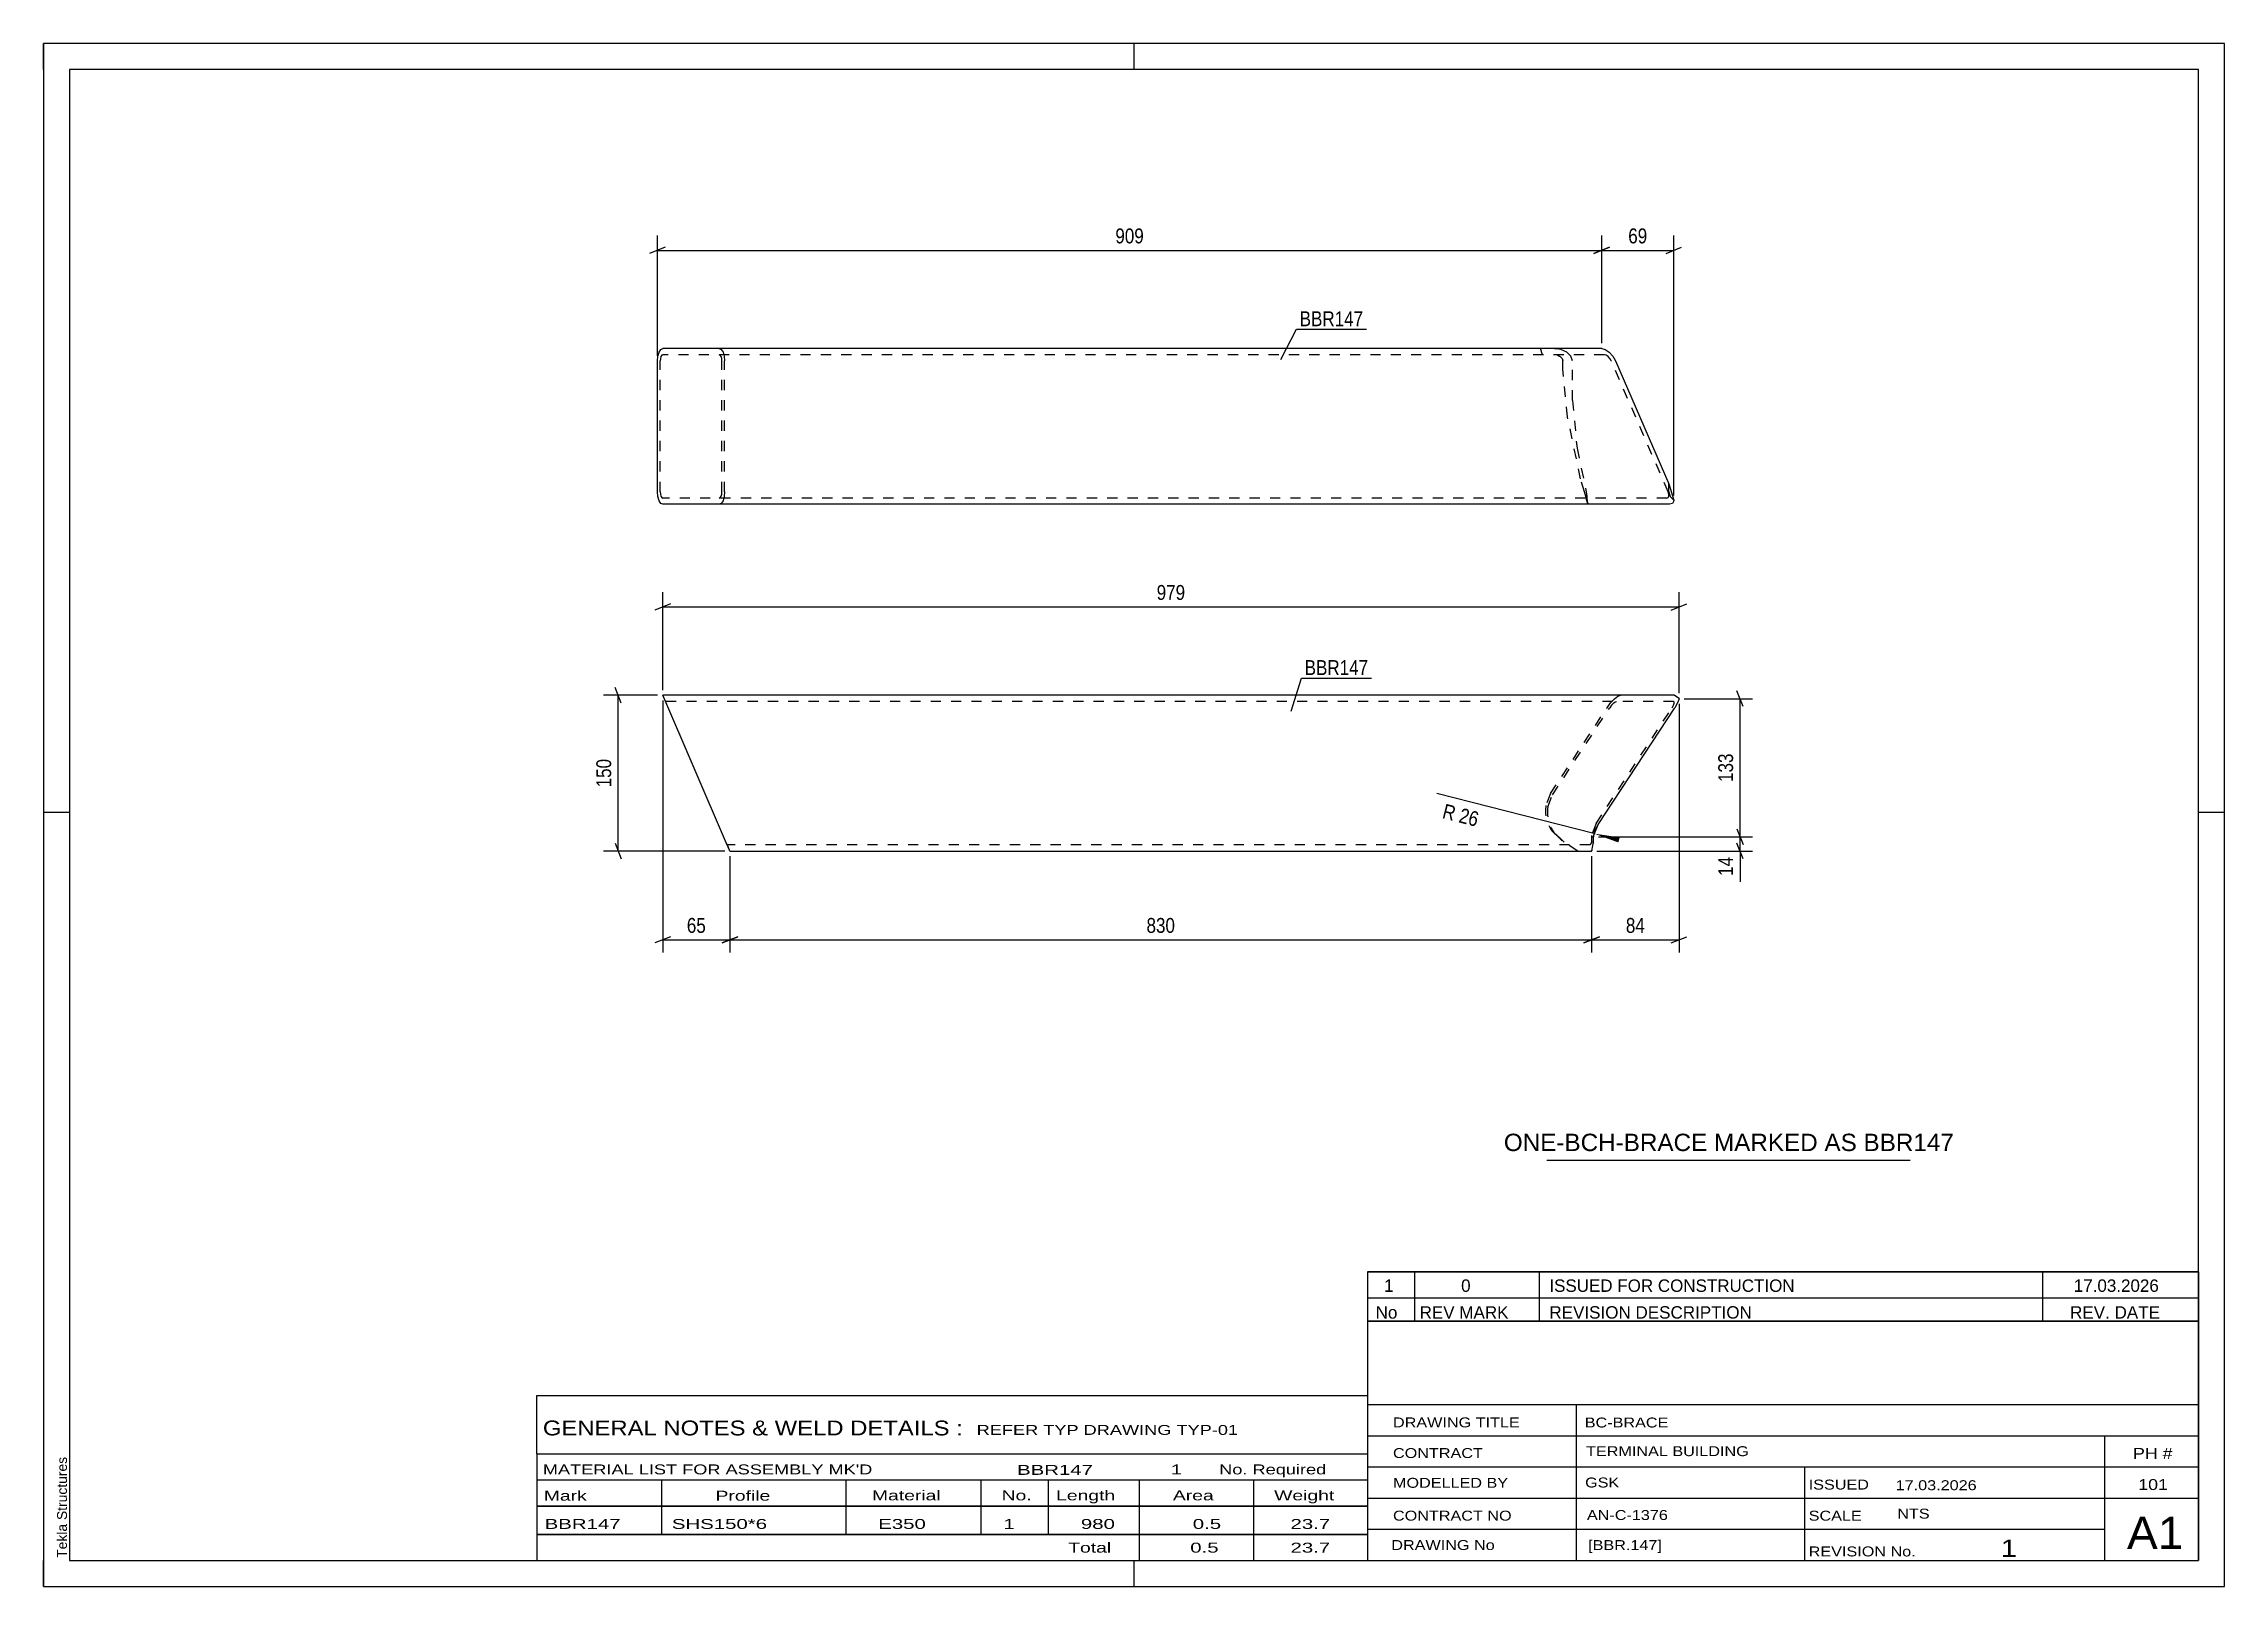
# Model space of a CAD drawing. Header units: millimetres. Extents: x 0 to 420, y 0 to 297.
import ezdxf

# ---------------------------------------------------------------- set-up
doc = ezdxf.new("R2010")
doc.units = ezdxf.units.MM
doc.linetypes.add('DXK_LINE_DOT2', pattern=[3.9198, 1.9599, -1.9599])
doc.styles.add('Arial', font='ARIAL.TTF', dxfattribs={"height": 0.2})
doc.styles.add('Arial Narrow', font='ARIALN.TTF', dxfattribs={"height": 0.2})

# ---------------------------------------------------------------- blocks, each defined once
blk = doc.blocks.new('Unknown-580742705-1161')
at = {"color": 5, "linetype": 'Continuous'}
for p, q in [((420, 297), (0, 297)), ((0, 297), (0, 0)), ((0, 292), (0, 297)), ((210, 292), (210, 297)), ((420, 0), (420, 297)), ((415, 292), (5, 292)), ((5, 292), (5, 5)), ((415, 5), (415, 292)), ((5, 149), (0, 149)), ((420, 149), (415, 149)), ((0, 0), (0, 5)), ((5, 5), (415, 5)), ((210, 0), (210, 5)), ((0, 0), (420, 0))]:
    blk.add_line(p, q, dxfattribs=at)
at = {"color": 174, "linetype": 'Continuous', "style": 'Arial'}
blk.add_text('Tekla Structures', height=1.9102, rotation=90, dxfattribs=at).set_placement((4.5, 5.5))
blk = doc.blocks.new('Part-580742705-1270 - 1252')
at = {"color": 2, "linetype": 'Continuous'}
for p, q in [((314.03, 171.56), (119.24, 171.56)), ((131.54, 143.04), (119.24, 171.56)), ((299.37, 146.65), (314.17, 169.16)), ((314.31, 171.38), (314.03, 171.56)), ((314.7, 170.08), (314.17, 169.16)), ((314.98, 170.93), (314.31, 171.38)), ((314.98, 170.86), (314.7, 170.08)), ((314.98, 170.93), (314.98, 170.86)), ((132.1, 141.74), (131.54, 143.04)), ((298.32, 142.26), (298.44, 143.04)), ((298.44, 143.04), (298.47, 143.96)), ((298.45, 144.32), (299.37, 146.65)), ((298.47, 143.96), (298.45, 144.32)), ((132.18, 141.56), (132.1, 141.74)), ((132.18, 141.56), (298.13, 141.56)), ((298.13, 141.56), (298.24, 141.74)), ((298.21, 141.99), (298.32, 142.26)), ((298.24, 141.74), (298.21, 141.99))]:
    blk.add_line(p, q, dxfattribs=at)
at = {"color": 7, "linetype": 'DXK_LINE_DOT2'}
for p, q in [((313.92, 170.36), (119.76, 170.36)), ((290.24, 152.65), (301.1, 169.16)), ((290.61, 152.41), (301.62, 169.16)), ((299, 146.89), (313.65, 169.16)), ((301.1, 169.16), (301.79, 170.08)), ((301.97, 169.62), (301.62, 169.16)), ((301.79, 170.08), (302.52, 170.86)), ((302.34, 170.01), (301.97, 169.62)), ((302.34, 170.01), (302.43, 170.08)), ((302.43, 170.08), (302.68, 170.27)), ((302.52, 170.86), (303.21, 171.38)), ((302.68, 170.27), (302.94, 170.36)), ((303.21, 171.38), (303.73, 171.56)), ((313.65, 169.16), (313.91, 169.62)), ((313.91, 169.62), (314.05, 170.01)), ((314.06, 170.27), (313.92, 170.36)), ((314.05, 170.01), (314.06, 170.27)), ((290.24, 152.65), (289.33, 150.32)), ((289.69, 150.08), (290.61, 152.41)), ((131.54, 143.04), (131.88, 142.26)), ((131.66, 142.76), (131.62, 142.85)), ((290.51, 145.4), (292, 143.96)), ((292.12, 143.96), (290.87, 145.16)), ((292, 143.96), (292.44, 143.54)), ((292.6, 143.5), (292.12, 143.96)), ((295.46, 141.56), (292.44, 143.54)), ((292.85, 143.27), (292.6, 143.5)), ((297.93, 142.85), (297.8, 142.76)), ((298.04, 143.11), (297.93, 142.85)), ((298.1, 143.5), (298.04, 143.11)), ((299, 146.89), (298.09, 144.56)), ((298.09, 144.56), (298.11, 143.96)), ((298.11, 143.96), (298.1, 143.5)), ((297.8, 142.76), (131.66, 142.76))]:
    blk.add_line(p, q, dxfattribs=at)
for centre in [(295.87, 149.28), (296.23, 149.04)]:
    blk.add_arc(centre, 6.62, 170.9838, 215.9055, dxfattribs=at)
blk = doc.blocks.new('Part-580742705-1308 - 1306')
at = {"color": 2, "linetype": 'Continuous'}
for p, q in [((118.22, 235.91), (118.3, 236.82)), ((118.22, 210.71), (118.22, 235.91)), ((118.3, 236.82), (118.53, 237.6)), ((118.53, 237.6), (118.86, 238.12)), ((118.86, 238.12), (119.26, 238.31)), ((300.08, 238.31), (119.26, 238.31)), ((300.08, 238.31), (300.77, 238.12)), ((300.77, 238.12), (301.5, 237.6)), ((301.5, 237.6), (302.19, 236.82)), ((302.19, 236.82), (302.71, 235.91)), ((302.71, 235.91), (313.01, 212.25)), ((118.3, 209.79), (118.22, 210.71)), ((313.01, 212.25), (313.96, 209.12)), ((313.01, 210.71), (313.01, 212.25)), ((313.01, 210.71), (313.29, 209.79)), ((118.53, 209.01), (118.3, 209.79)), ((118.86, 208.49), (118.53, 209.01)), ((119.26, 208.31), (118.86, 208.49)), ((313.15, 208.31), (119.26, 208.31)), ((313.68, 208.49), (313.15, 208.31)), ((313.29, 209.79), (313.96, 209.12)), ((313.96, 209.01), (313.68, 208.49)), ((313.96, 209.12), (313.96, 209.01))]:
    blk.add_line(p, q, dxfattribs=at)
at = {"color": 7, "linetype": 'DXK_LINE_DOT2'}
for p, q in [((118.78, 236.37), (118.74, 235.91)), ((118.74, 210.71), (118.74, 235.91)), ((118.89, 236.75), (118.78, 236.37)), ((119.06, 237.01), (118.89, 236.75)), ((119.26, 237.11), (119.06, 237.01)), ((300.6, 237.11), (119.26, 237.11)), ((130.13, 238.31), (130.52, 238.12)), ((130.32, 237.01), (130.13, 237.11)), ((130.49, 236.75), (130.32, 237.01)), ((130.6, 236.37), (130.49, 236.75)), ((130.52, 238.12), (130.86, 237.6)), ((130.64, 235.91), (130.6, 236.37)), ((130.64, 210.71), (130.64, 235.91)), ((130.86, 237.6), (131.08, 236.82)), ((131.08, 236.82), (131.16, 235.91)), ((131.16, 210.71), (131.16, 235.91)), ((288.67, 237.11), (288.31, 238.31)), ((290.98, 238.31), (291.42, 238.22)), ((291.58, 237.01), (291.1, 237.11)), ((292.18, 238.12), (291.42, 238.22)), ((291.83, 236.86), (291.58, 237.01)), ((291.83, 236.86), (291.92, 236.82)), ((291.92, 236.82), (292.08, 236.75)), ((292.08, 236.75), (292.47, 236.37)), ((293.37, 237.6), (292.18, 238.12)), ((292.47, 236.37), (292.61, 235.91)), ((292.61, 234.3), (292.61, 235.91)), ((294.16, 236.82), (293.37, 237.6)), ((294.44, 235.91), (294.16, 236.82)), ((294.44, 228.3), (294.44, 235.91)), ((300.95, 237.01), (300.6, 237.11)), ((301.32, 236.75), (300.95, 237.01)), ((301.66, 236.37), (301.32, 236.75)), ((301.92, 235.91), (301.66, 236.37)), ((312.89, 210.71), (301.92, 235.91)), ((293.5, 225.11), (292.61, 234.3)), ((294.44, 228.3), (295.32, 219.11)), ((296.02, 213.24), (293.5, 225.11)), ((295.32, 219.11), (297.11, 210.71)), ((118.74, 210.71), (118.78, 210.25)), ((118.78, 210.25), (118.89, 209.86)), ((130.49, 209.86), (130.6, 210.25)), ((130.6, 210.25), (130.64, 210.71)), ((131.16, 210.71), (131.08, 209.79)), ((296.78, 210.71), (296.02, 213.24)), ((296.91, 210.25), (296.78, 210.71)), ((297.01, 209.86), (296.91, 210.25)), ((297.11, 210.71), (297.22, 209.79)), ((313.03, 210.25), (312.89, 210.71)), ((313.03, 209.86), (313.03, 210.25)), ((118.89, 209.86), (119.06, 209.6)), ((119.06, 209.6), (119.26, 209.51)), ((312.63, 209.51), (119.26, 209.51)), ((130.13, 209.51), (130.32, 209.6)), ((130.52, 208.49), (130.13, 208.31)), ((130.32, 209.6), (130.49, 209.86)), ((130.86, 209.01), (130.52, 208.49)), ((131.08, 209.79), (130.86, 209.01)), ((297.03, 209.79), (297.01, 209.86)), ((297.08, 209.6), (297.03, 209.79)), ((297.43, 208.31), (297.07, 209.51)), ((297.09, 209.51), (297.08, 209.6)), ((297.22, 209.79), (297.19, 209.41)), ((297.19, 209.41), (297.3, 209.01)), ((297.3, 209.01), (297.42, 208.49)), ((297.42, 208.49), (297.44, 208.31)), ((312.63, 209.51), (312.89, 209.6)), ((312.89, 209.6), (313.03, 209.86))]:
    blk.add_line(p, q, dxfattribs=at)
blk = doc.blocks.new('StraightDimension-580742705-2545 - 1252')
at = {"color": 7, "linetype": 'Continuous'}
for p, q in [((314.98, 169.93), (314.98, 122.06)), ((298.13, 140.56), (298.13, 122.06)), ((299.63, 125.06), (296.63, 123.86)), ((298.13, 124.46), (314.98, 124.46)), ((313.48, 123.86), (316.48, 125.06))]:
    blk.add_line(p, q, dxfattribs=at)
at = {"color": 0}
blk.add_wipeout([(308.98, 125.21), (308.98, 129.41), (304.13, 129.41), (304.13, 125.21)], dxfattribs=at)
at = {"color": 3, "style": 'Arial Narrow'}
blk.add_text('84', height=2.863, dxfattribs=at).set_placement((304.73, 125.81))
blk = doc.blocks.new('StraightDimension-580742705-1502 - 1252')
at = {"color": 7, "linetype": 'Continuous'}
for p, q in [((120.74, 189.16), (117.74, 187.96)), ((119.24, 172.56), (119.24, 191.41)), ((313.48, 187.96), (316.48, 189.16)), ((314.98, 171.93), (314.98, 191.41)), ((119.24, 188.56), (314.98, 188.56))]:
    blk.add_line(p, q, dxfattribs=at)
at = {"color": 0}
blk.add_wipeout([(220.46, 189.31), (220.46, 193.51), (213.77, 193.51), (213.77, 189.31)], dxfattribs=at)
at = {"color": 3, "style": 'Arial Narrow'}
blk.add_text('979', height=2.863, dxfattribs=at).set_placement((214.37, 189.91))
blk = doc.blocks.new('StraightDimension-580742705-1744 - 1252')
at = {"color": 7, "linetype": 'Continuous'}
for p, q in [((111.26, 170.06), (110.06, 173.06)), ((118.24, 171.56), (107.81, 171.56)), ((110.66, 141.56), (110.66, 171.56)), ((110.06, 143.06), (111.26, 140.06)), ((131.18, 141.56), (107.81, 141.56))]:
    blk.add_line(p, q, dxfattribs=at)
at = {"color": 0}
blk.add_wipeout([(109.91, 159.9), (105.71, 159.9), (105.71, 153.22), (109.91, 153.22)], dxfattribs=at)
at = {"color": 3, "style": 'Arial Narrow'}
blk.add_text('150', height=2.863, rotation=90.0002, dxfattribs=at).set_placement((109.31, 153.82))
blk = doc.blocks.new('StraightDimension-580742705-2546 - 1252')
at = {"color": 7, "linetype": 'Continuous'}
for p, q in [((132.18, 140.56), (132.18, 122.06)), ((298.13, 140.56), (298.13, 122.06)), ((133.68, 125.06), (130.68, 123.86)), ((132.18, 124.46), (298.13, 124.46)), ((296.63, 123.86), (299.63, 125.06))]:
    blk.add_line(p, q, dxfattribs=at)
at = {"color": 0}
blk.add_wipeout([(218.5, 125.21), (218.5, 129.41), (211.81, 129.41), (211.81, 125.21)], dxfattribs=at)
at = {"color": 3, "style": 'Arial Narrow'}
blk.add_text('830', height=2.863, dxfattribs=at).set_placement((212.41, 125.81))
blk = doc.blocks.new('StraightDimension-580742705-2547 - 1252')
at = {"color": 7, "linetype": 'Continuous'}
for p, q in [((119.24, 170.56), (119.24, 122.06)), ((132.18, 140.56), (132.18, 122.06)), ((120.74, 125.06), (117.74, 123.86)), ((119.24, 124.46), (132.18, 124.46)), ((130.68, 123.86), (133.68, 125.06))]:
    blk.add_line(p, q, dxfattribs=at)
at = {"color": 0}
blk.add_wipeout([(128.14, 125.21), (128.14, 129.41), (123.28, 129.41), (123.28, 125.21)], dxfattribs=at)
at = {"color": 3, "style": 'Arial Narrow'}
blk.add_text('65', height=2.863, dxfattribs=at).set_placement((123.88, 125.81))
blk = doc.blocks.new('StraightDimension-580742705-2617 - 1252')
at = {"color": 7, "linetype": 'Continuous'}
for p, q in [((327.33, 169.39), (326.13, 172.39)), ((315.98, 170.89), (329.13, 170.89)), ((326.73, 144.32), (326.73, 170.89)), ((299.45, 144.32), (329.13, 144.32)), ((326.13, 145.82), (327.33, 142.82))]:
    blk.add_line(p, q, dxfattribs=at)
at = {"color": 0}
blk.add_wipeout([(325.98, 160.95), (321.78, 160.95), (321.78, 154.26), (325.98, 154.26)], dxfattribs=at)
at = {"color": 3, "style": 'Arial Narrow'}
blk.add_text('133', height=2.863, rotation=90.0002, dxfattribs=at).set_placement((325.38, 154.86))
blk = doc.blocks.new('StraightDimension-580742705-2618 - 1252')
at = {"color": 7, "linetype": 'Continuous'}
for p, q in [((299.45, 144.32), (329.13, 144.32)), ((326.13, 145.82), (327.33, 142.82)), ((327.33, 140.06), (326.13, 143.06)), ((326.73, 141.56), (326.73, 144.32)), ((299.13, 141.56), (329.13, 141.56))]:
    blk.add_line(p, q, dxfattribs=at)
at = {"color": 0}
blk.add_wipeout([(325.98, 141.03), (321.78, 141.03), (321.78, 136.18), (325.98, 136.18)], dxfattribs=at)
at = {"color": 7, "linetype": 'Continuous'}
blk.add_line((326.73, 141.56), (326.73, 135.65), dxfattribs=at)
blk.add_line((326.73, 141.56), (326.73, 135.65), dxfattribs=at)
at = {"color": 3, "style": 'Arial Narrow'}
blk.add_text('14', height=2.863, rotation=90.0002, dxfattribs=at).set_placement((325.38, 136.78))
blk = doc.blocks.new('RadiusDimension-580742705-2638 - 1252')
at = {"linetype": 'Continuous'}
blk.add_hatch(color=7, dxfattribs=at).paths.add_polyline_path([(303.29, 143.21), (298.57, 144.93), (303.54, 144.18)])
at = {"color": 7, "linetype": 'Continuous'}
blk.add_line((298.57, 144.93), (268.31, 152.65), dxfattribs=at)
blk.add_arc((303.6, 143.65), 5.19, 144.6553, 186.7196, dxfattribs=at)
at = {"color": 0}
blk.add_wipeout([(276.37, 145.49), (277.4, 149.56), (269.51, 151.57), (268.48, 147.5)], dxfattribs=at)
at = {"color": 3, "style": 'Arial Narrow'}
blk.add_text('R 26', height=2.863, rotation=-14.3125, dxfattribs=at).set_placement((269.21, 147.93))
blk = doc.blocks.new('StraightDimension-580742705-1717 - 1306')
at = {"color": 7, "linetype": 'Continuous'}
for p, q in [((119.72, 257.8), (116.72, 256.6)), ((118.22, 236.91), (118.22, 260.05)), ((118.22, 257.2), (300.08, 257.2)), ((298.58, 256.6), (301.58, 257.8)), ((300.08, 239.31), (300.08, 260.05))]:
    blk.add_line(p, q, dxfattribs=at)
at = {"color": 0}
blk.add_wipeout([(212.49, 257.95), (212.49, 262.15), (205.81, 262.15), (205.81, 257.95)], dxfattribs=at)
at = {"color": 3, "style": 'Arial Narrow'}
blk.add_text('909', height=2.863, dxfattribs=at).set_placement((206.41, 258.55))
blk = doc.blocks.new('StraightDimension-580742705-1716 - 1306')
at = {"color": 7, "linetype": 'Continuous'}
for p, q in [((301.58, 257.8), (298.58, 256.6)), ((300.08, 239.31), (300.08, 260.05)), ((300.08, 257.2), (313.96, 257.2)), ((312.46, 256.6), (315.46, 257.8)), ((313.96, 210.01), (313.96, 260.05))]:
    blk.add_line(p, q, dxfattribs=at)
at = {"color": 0}
blk.add_wipeout([(309.45, 257.95), (309.45, 262.15), (304.59, 262.15), (304.59, 257.95)], dxfattribs=at)
at = {"color": 3, "style": 'Arial Narrow'}
blk.add_text('69', height=2.863, dxfattribs=at).set_placement((305.19, 258.55))
blk = doc.blocks.new('Unknown-580742705-2743')
at = {"color": 7, "linetype": 'Continuous'}
for p, q in [((255, 51.05), (255, 5)), ((255, 51.05), (415, 51.05)), ((415, 51), (415, 5)), ((255, 35), (415, 35)), ((295.14, 35), (295.14, 5)), ((255, 29), (415, 29)), ((397, 5.05), (397, 29.05)), ((255, 23), (415, 23)), ((339.14, 23), (339.14, 5)), ((255, 17), (415, 17)), ((255, 11), (397, 11)), ((255, 5), (415, 5))]:
    blk.add_line(p, q, dxfattribs=at)
at = {"color": 7, "style": 'Arial Narrow'}
for s, height, width, p in [('DRAWING TITLE', 1.9089, 1.425378, (259.88, 30.61)), ('BC-BRACE', 1.909, 1.425378, (296.81, 30.59)), ('CONTRACT', 1.909, 1.425378, (259.88, 24.71)), ('TERMINAL BUILDING', 1.9089, 1.425378, (297.06, 25.07)), ('MODELLED BY', 1.9089, 1.425378, (259.88, 18.98)), ('GSK', 1.909, 1.425378, (296.88, 19.04)), ('ISSUED', 1.909, 1.425378, (339.94, 18.64)), ('17.03.2026', 1.909, 1.425378, (356.69, 18.52)), ('CONTRACT NO', 1.9089, 1.425378, (259.88, 12.66)), ('AN-C-1376', 1.909, 1.425378, (297.23, 12.78)), ('SCALE', 1.909, 1.425378, (339.94, 12.65)), ('A1', 6.204, 1.25, (401.24, 7.2)), ('DRAWING No', 1.909, 1.425378, (259.56, 7)), ('[BBR.147]', 1.909, 1.425378, (297.46, 6.99)), ('1', 3.34, 1.5, (376.91, 5.68)), ('REVISION No.', 1.9089, 1.425378, (339.94, 5.77))]:
    blk.add_text(s, height=height, dxfattribs=dict(at, width=width)).set_placement(p)
at = {"color": 7, "linetype": 'Continuous', "style": 'Arial Narrow'}
for s, height, width, p in [('PH #', 2.1, 1.42538, (402.4, 24.55)), ('101', 2.1, 1.42538, (403.41, 18.55)), ('NTS', 1.909, 1.425378, (357, 13.05))]:
    blk.add_text(s, height=height, dxfattribs=dict(at, width=width)).set_placement(p)
blk = doc.blocks.new('Unknown-580742705-2744')
at = {"color": 7, "linetype": 'Continuous'}
for p, q in [((255, 60.55), (415, 60.55)), ((415, 60.55), (255, 60.55)), ((255, 60.55), (255, 55.55)), ((264, 60.55), (264, 55.55)), ((288, 60.55), (288, 55.55)), ((385, 60.55), (385, 55.55)), ((415, 60.55), (415, 55.55)), ((255, 55.55), (415, 55.55)), ((255, 55.55), (255, 51.05)), ((255, 55.55), (415, 55.55)), ((264, 55.55), (264, 51.05)), ((288, 55.55), (288, 51.05)), ((385, 55.55), (385, 51.05)), ((415, 55.55), (415, 51.05)), ((415, 51.05), (255, 51.05))]:
    blk.add_line(p, q, dxfattribs=at)
at = {"color": 7, "linetype": 'Continuous', "style": 'Arial Narrow'}
for s, height, width, p in [('1', 2.39, 1.196471, (258.16, 56.7)), ('0', 2.39, 1.196471, (273, 56.7)), ('ISSUED FOR CONSTRUCTION', 2.3861, 1.196471, (290, 56.7)), ('17.03.2026', 2.386, 1.196471, (391, 56.7)), ('No', 2.386, 1.2, (256.54, 51.55)), ('REV MARK', 2.386, 1.2, (265, 51.55)), ('REVISION DESCRIPTION', 2.3861, 1.2, (290, 51.55)), ('REV. DATE', 2.386, 1.2, (390.28, 51.55))]:
    blk.add_text(s, height=height, dxfattribs=dict(at, width=width)).set_placement(p)
blk = doc.blocks.new('Unknown-580742705-2745')
at = {"color": 7, "linetype": 'Continuous'}
for p, q in [((95, 36.75), (255, 36.75)), ((95, 25.5), (95, 36.75)), ((255, 36.75), (255, 25.5)), ((95, 25.5), (255, 25.5)), ((95, 25.5), (95, 20.5)), ((255, 25.5), (255, 20.5)), ((95, 20.5), (255, 20.5)), ((95, 20.5), (95, 15.5)), ((119, 20.5), (119, 15.5)), ((154.5, 20.5), (154.5, 15.5)), ((180.5, 20.5), (180.5, 15.5)), ((193.5, 20.5), (193.5, 15.5)), ((211, 20.5), (211, 15.5)), ((233, 20.5), (233, 15.5)), ((255, 20.5), (255, 15.5)), ((95, 15.5), (255, 15.5)), ((95, 15.45), (95, 10.05)), ((95, 15.45), (255, 15.45)), ((119, 15.5), (119, 10)), ((154.5, 15.5), (154.5, 10)), ((180.5, 15.5), (180.5, 10)), ((193.5, 15.5), (193.5, 10)), ((211, 15.5), (211, 10)), ((233, 15.5), (233, 10)), ((255, 15.45), (255, 10.05)), ((95, 10.05), (255, 10.05)), ((95, 10), (255, 10)), ((95, 10), (95, 5)), ((211, 10), (211, 5)), ((233, 10), (233, 5)), ((255, 10), (255, 5)), ((95, 5), (255, 5))]:
    blk.add_line(p, q, dxfattribs=at)
at = {"color": 7, "style": 'Arial Narrow'}
for s, height, width, p in [('GENERAL NOTES & WELD DETAILS :', 2.8633, 1.4, (96.15, 29.06)), ('REFER TYP DRAWING TYP-01', 1.9089, 1.6, (179.7, 29.16)), ("MATERIAL LIST FOR ASSEMBLY MK'D", 1.9089, 1.6, (96.15, 21.56)), ('BBR147', 1.909, 1.794707, (187.48, 21.47)), ('1', 1.91, 1.794707, (217.08, 21.56)), ('No. Required', 1.9089, 1.6, (226.41, 21.56)), ('Mark', 1.909, 1.7, (96.34, 16.5)), ('Profile', 1.909, 1.7, (129.41, 16.5)), ('Material', 1.909, 1.7, (159.54, 16.56)), ('No.', 1.909, 1.7, (184.5, 16.56)), ('Length', 1.909, 1.7, (195, 16.56)), ('Area', 1.909, 1.7, (217.5, 16.56)), ('Weight', 1.909, 1.7, (237, 16.56))]:
    blk.add_text(s, height=height, dxfattribs=dict(at, width=width)).set_placement(p)
at = {"color": 7, "linetype": 'Continuous', "style": 'Arial Narrow'}
for s, height, width, p in [('BBR147', 1.909, 1.794707, (96.5, 11.06)), ('SHS150*6', 1.909, 1.794707, (121, 11.06)), ('E350', 1.909, 1.794707, (160.74, 11.06)), ('1', 1.91, 1.794707, (184.86, 11.06)), ('980', 1.909, 1.794707, (199.77, 11.06)), ('0.5', 1.909, 1.794707, (221.32, 11.06)), ('23.7', 1.909, 1.794707, (240.14, 11.06)), ('Total', 1.909, 1.7, (197.33, 6.5)), ('0.5', 1.909, 1.794707, (220.83, 6.5)), ('23.7', 1.909, 1.794707, (240.14, 6.5))]:
    blk.add_text(s, height=height, dxfattribs=dict(at, width=width)).set_placement(p)
blk = doc.blocks.new('Unknown-580742705-2746')
at = {"color": 7, "linetype": 'Continuous'}
blk.add_line((289.5, 82.05), (359.5, 82.05), dxfattribs=at)
at = {"color": 7, "style": 'Arial'}
blk.add_text('ONE-BCH-BRACE MARKED AS BBR147', height=3.3428, dxfattribs=at).set_placement((281.23, 83.8))
blk = doc.blocks.new('Mark-580742705-1265 - 1252')
at = {"color": 0}
blk.add_wipeout([(255.11, 175.45), (255.11, 178.45), (242.87, 178.45), (242.87, 175.45)], dxfattribs=at)
blk.add_wipeout([(255.11, 175.45), (255.11, 178.45), (242.87, 178.45), (242.87, 175.45)], dxfattribs=at)
at = {"color": 30, "linetype": 'Continuous'}
for p, q in [((240.24, 168.52), (242.27, 174.85)), ((242.27, 174.85), (255.71, 174.85))]:
    blk.add_line(p, q, dxfattribs=at)
at = {"color": 3, "style": 'Arial Narrow'}
blk.add_text('BBR147', height=2.863, dxfattribs=at).set_placement((242.87, 175.45))
blk = doc.blocks.new('Mark-580742705-1736 - 1306')
at = {"color": 0}
blk.add_wipeout([(254.15, 242.6), (254.15, 245.6), (241.91, 245.6), (241.91, 242.6)], dxfattribs=at)
blk.add_wipeout([(254.15, 242.6), (254.15, 245.6), (241.91, 245.6), (241.91, 242.6)], dxfattribs=at)
at = {"color": 30, "linetype": 'Continuous'}
for p, q in [((238.27, 236.22), (241.31, 242)), ((241.31, 242), (254.75, 242))]:
    blk.add_line(p, q, dxfattribs=at)
at = {"color": 3, "style": 'Arial Narrow'}
blk.add_text('BBR147', height=2.863, dxfattribs=at).set_placement((241.91, 242.6))

msp = doc.modelspace()

# ---------------------------------------------------------------- block references
for name in ['Unknown-580742705-1161', 'Part-580742705-1308 - 1306', 'Part-580742705-1270 - 1252', 'Unknown-580742705-2746', 'Unknown-580742705-2744', 'Unknown-580742705-2743', 'Unknown-580742705-2745']:
    msp.add_blockref(name, (0, 0))

# ---------------------------------------------------------------- next in the draw order: block references
for name in ['StraightDimension-580742705-1717 - 1306', 'StraightDimension-580742705-2545 - 1252']:
    msp.add_blockref(name, (0, 0))

# ---------------------------------------------------------------- next in the draw order: block references
for name in ['StraightDimension-580742705-1716 - 1306', 'Mark-580742705-1736 - 1306', 'StraightDimension-580742705-1502 - 1252']:
    msp.add_blockref(name, (0, 0))

# ---------------------------------------------------------------- next in the draw order: block references
for name in ['Mark-580742705-1265 - 1252', 'StraightDimension-580742705-1744 - 1252', 'StraightDimension-580742705-2617 - 1252']:
    msp.add_blockref(name, (0, 0))

# ---------------------------------------------------------------- next in the draw order: block references
msp.add_blockref('StraightDimension-580742705-2546 - 1252', (0, 0))

# ---------------------------------------------------------------- next in the draw order: block references
for name in ['StraightDimension-580742705-2547 - 1252', 'StraightDimension-580742705-2618 - 1252']:
    msp.add_blockref(name, (0, 0))

# ---------------------------------------------------------------- next in the draw order: block references
msp.add_blockref('RadiusDimension-580742705-2638 - 1252', (0, 0))

doc.saveas('drawing.dxf')
